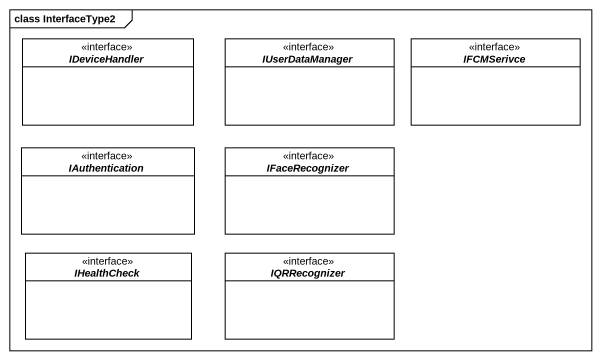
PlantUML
@startuml
mainframe class InterfaceType2
hide circle
hide empty members
interface IDeviceHandler
interface IUserDataManager
interface IFCMSerivce
interface IAuthentication
interface IFaceRecognizer
interface IHealthCheck
interface IQRRecognizer
@enduml
